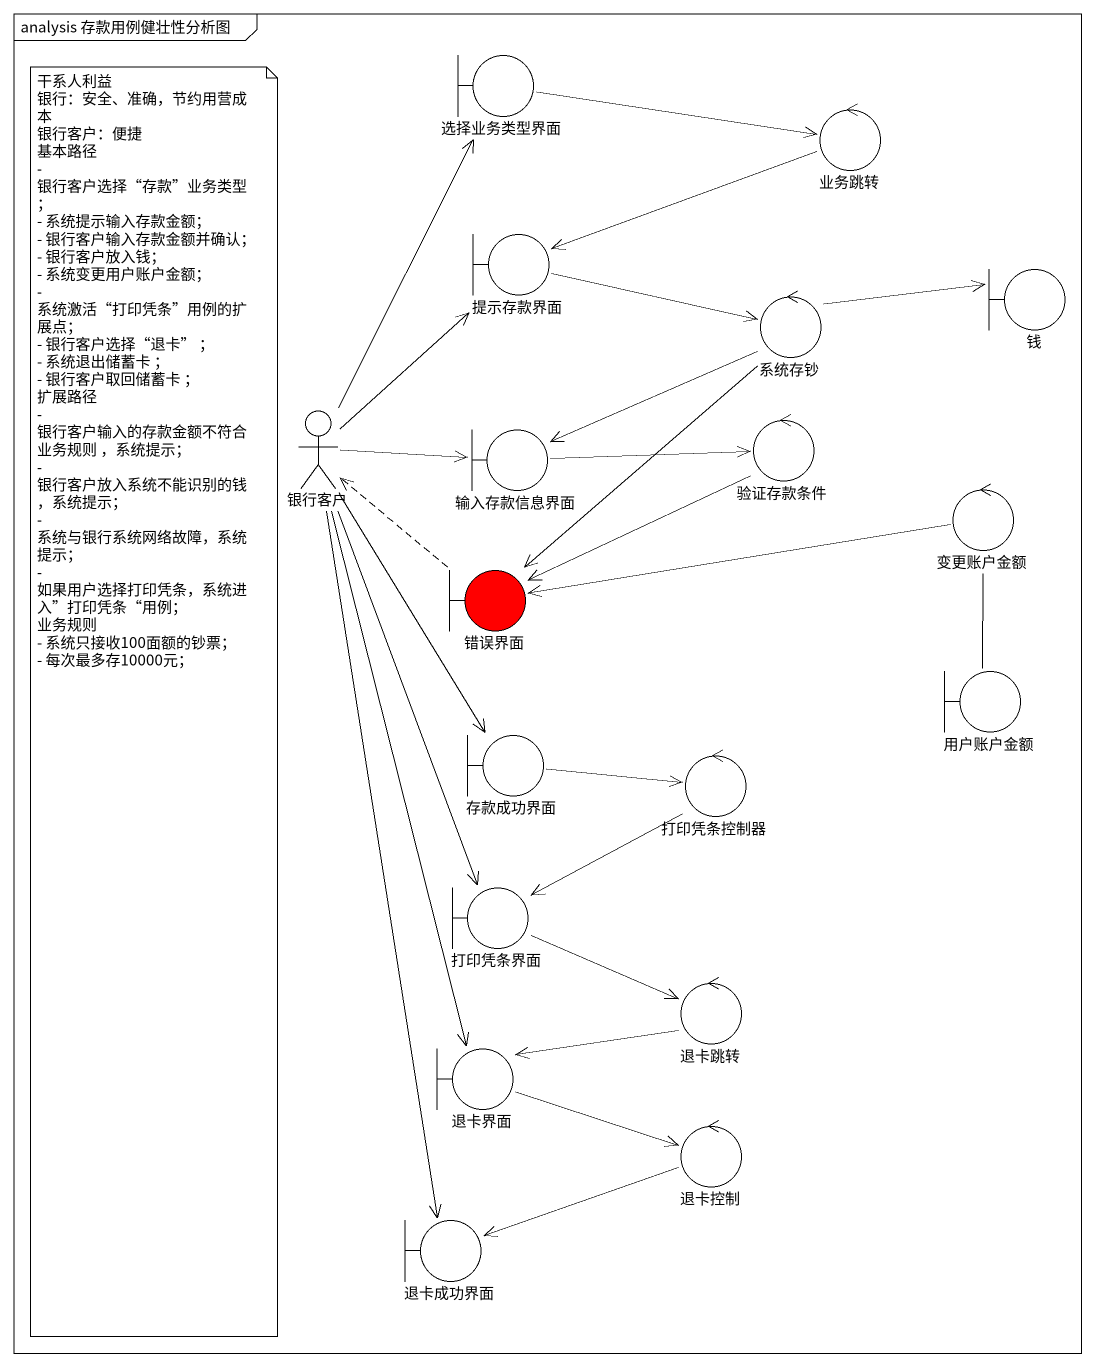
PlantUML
@startuml
mainframe analysis 存款用例健壮性分析图
boundary 选择业务类型界面
control 业务跳转
boundary 提示存款界面
boundary 钱
control 系统存钞
actor 银行客户
boundary 输入存款信息界面
control 验证存款条件
control 变更账户金额
boundary 错误界面 #FF0000
boundary 用户账户金额
boundary 存款成功界面
control 打印凭条控制器
boundary 打印凭条界面
control 退卡跳转
boundary 退卡界面
control 退卡控制
boundary 退卡成功界面
选择业务类型界面 -right-> 业务跳转
业务跳转 -left-> 提示存款界面
提示存款界面 -right-> 系统存钞
系统存钞 -right-> 钱
系统存钞 -left-> 输入存款信息界面
系统存钞 --> 错误界面
银行客户 -up-> 选择业务类型界面
银行客户 -up-> 提示存款界面
银行客户 -right-> 输入存款信息界面
银行客户 --> 存款成功界面
银行客户 --> 打印凭条界面
银行客户 --> 退卡界面
银行客户 --> 退卡成功界面
输入存款信息界面 -right-> 验证存款条件
验证存款条件 --> 错误界面
变更账户金额 -left-> 错误界面
变更账户金额 -- 用户账户金额
错误界面 .up.> 银行客户
存款成功界面 -right-> 打印凭条控制器
打印凭条控制器 --> 打印凭条界面
打印凭条界面 -right-> 退卡跳转
退卡跳转 -left-> 退卡界面
退卡界面 -right-> 退卡控制
退卡控制 -left-> 退卡成功界面
note as N1
  干系人利益
  银行：安全、准确，节约用营成本
  银行客户：便捷
  基本路径
  - 银行客户选择“存款”业务类型；
  - 系统提示输入存款金额；
  - 银行客户输入存款金额并确认；
  - 银行客户放入钱；
  - 系统变更用户账户金额；
  - 系统激活“打印凭条”用例的扩展点；
  - 银行客户选择“退卡” ；
  - 系统退出储蓄卡 ；
  - 银行客户取回储蓄卡 ；
  扩展路径
  - 银行客户输入的存款金额不符合业务规则 ，系统提示；
  - 银行客户放入系统不能识别的钱，系统提示；
  - 系统与银行系统网络故障，系统提示；
  - 如果用户选择打印凭条，系统进入”打印凭条“用例；
  业务规则
  - 系统只接收100面额的钞票；
  - 每次最多存10000元；
end note
@enduml
